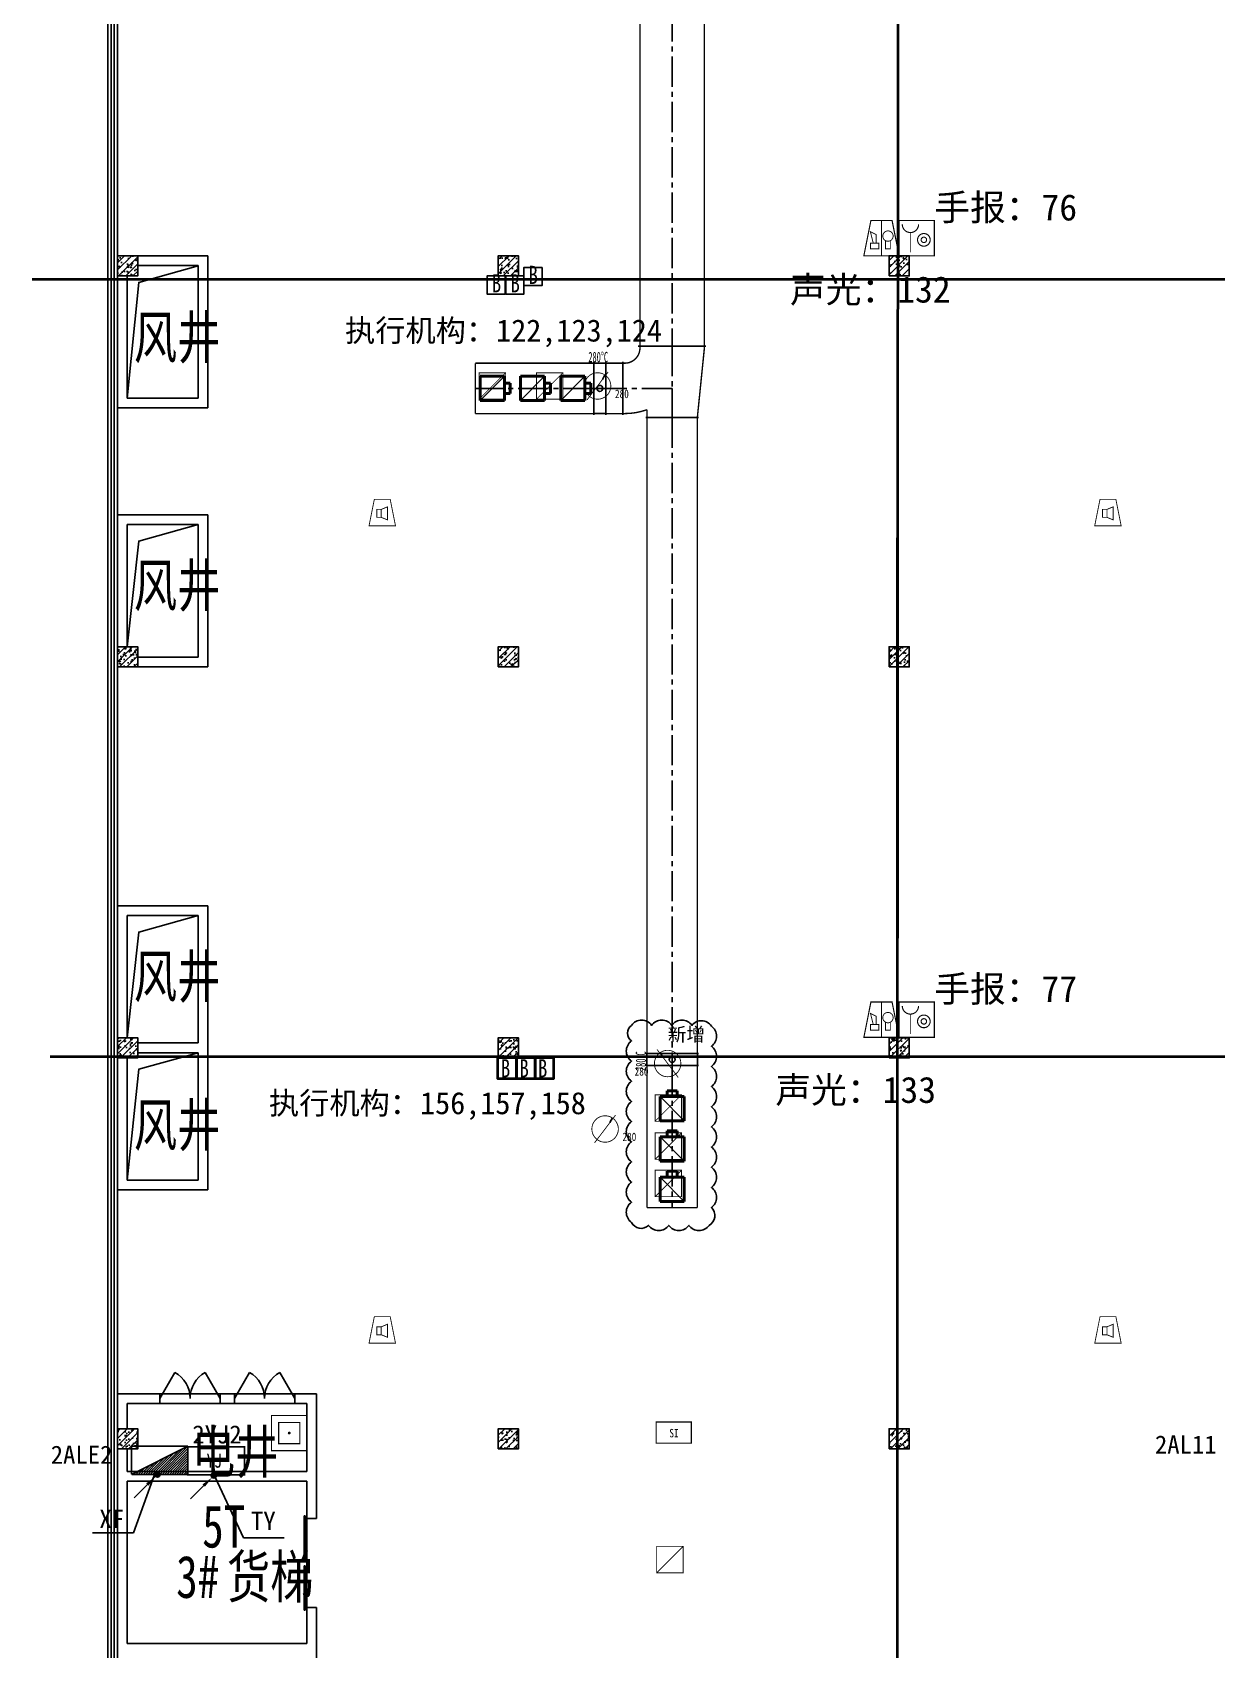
# Model space of a CAD drawing. Header units: millimetres. Extents: x -633009578 to 5705885, y -633235091 to 2571734.
# Drawn here: x 3532605 to 3562003, y 1928770 to 1968891 of the extents above; entities that cross this region are included whole.
import ezdxf

# ---------------------------------------------------------------- set-up
doc = ezdxf.new("R2010")
doc.units = ezdxf.units.MM
doc.header["$LTSCALE"] = 1000
doc.header["$MEASUREMENT"] = 0
doc.linetypes.add('CENTER2', pattern=[1.125, 0.75, -0.125, 0.125, -0.125])
doc.layers.get('0').update_dxf_attribs({"color": 9})
for name, color, linetype in [('000000000000电气', 7, 'Continuous'), ('3T_WOOD', 21, 'Continuous'), ('A-COLUM(柱)', 255, 'Continuous'), ('A-DOOR(门）', 4, 'Continuous'), ('A-F-AREA(计算)', 5, 'Continuous'), ('A-OTHER(其它)', 192, 'Continuous'), ('A-TEXT(房间)', 243, 'Continuous'), ('A-WALL(墙)', 255, 'Continuous'), ('A-WINDOW（窗）', 4, 'Continuous'), ('DUCT-排烟中心线', 5, 'CENTER2'), ('DUCT-排烟法兰', 4, 'Continuous'), ('DUCT-排烟管', 2, 'Continuous'), ('DUCT-排烟管端线', 4, 'Continuous'), ('DUCT-排烟阀门', 7, 'Continuous'), ('DUCT-排风风口', 7, 'Continuous'), ('HVAC-water Dim-SF', 241, 'Continuous'), ('电-弱电平面-箭头', 3, 'Continuous'), ('电-强电平面-标注', 3, 'Continuous'), ('设备-消防', 3, 'Continuous'), ('设备-照明', 3, 'Continuous'), ('设备-箱柜', 3, 'Continuous')]:
    doc.layers.add(name, color=color, linetype=linetype)
doc.styles.add('_TCH', font='simhei.ttf', dxfattribs={"width": 0.75, "bigfont": 'hztxt.shx'})
doc.styles.add('_THVAC_DIM', font='simhei.ttf', dxfattribs={"width": 0.8, "height": 3.5, "bigfont": 'HZTXT'})
doc.styles.add('ELEC-DIM', font='simhei.ttf')
doc.styles.add('IDQSTYLE', font='simhei.ttf', dxfattribs={"width": 0.707, "bigfont": 'hztxt.shx'})
doc.styles.add('SF', font='simhei.ttf', dxfattribs={"width": 0.75, "bigfont": '@@@hztxt.shx'})
doc.styles.get("Standard").update_dxf_attribs({"font": 'simhei.ttf', "bigfont": 'hztxt.shx'})
doc.styles.add('宋体', font='simhei.ttf')

# ---------------------------------------------------------------- blocks, each defined once
blk = doc.blocks.new('HC001303')
at = {"color": 0, "linetype": 'Continuous'}
blk.add_line((1.147673841419251, 1.538953517481514), (1.735401947549264, 2.599742189978989), dxfattribs=at)
at = {"color": 0, "linetype": 'Continuous', "const_width": 0.2}
blk.add_lwpolyline([(2.673745217742495e-14, -3.125, 0.1989123673796571), (2.209708691207992, -2.209708691207937, 0.1989123673796571), (3.125000000000028, -4.323120637516818e-16, 0.1989123673796568), (2.209708691207993, 2.209708691207993, 0.1989123673796569), (2.841876514387939e-14, 3.125, 0.1989123673796569), (-2.209708691207936, 2.209708691207994, 0.1989123673796568), (-3.124999999999972, 2.10353517373855e-15, 0.1989123673796572), (-2.209708691207937, -2.209708691207936, 0.1989123673796571)], format="xyb", close=True, dxfattribs=at)
blk.add_lwpolyline([(-2.500110713345594, -3.281016827298258), (2.47847216535268, 3.297393019579605)], dxfattribs=at)
at = {"color": 0, "style": 'IDQSTYLE', "width": 0.7}
for tag, p in [('280', (4.109408226946883, -2.854615367737885)), ('PSFHATT', (5.125000010000028, -3.281016827298258))]:
    blk.add_attdef(tag, p, '', height=2, dxfattribs=at)
blk = doc.blocks.new('HC001298')
at = {"color": 0, "linetype": 'Continuous', "const_width": 0.2}
blk.add_lwpolyline([(-3.125, 3.125), (3.125, 3.125), (3.125, -3.125), (-3.125, -3.125)], close=True, dxfattribs=at)
blk.add_lwpolyline([(-3.125, -3.125), (3.125, 3.125)], dxfattribs=at)
at = {"color": 0, "style": 'IDQSTYLE', "width": 0.7}
blk.add_attdef('PSFHATT', (5.125, -3.125), '', height=2.5, dxfattribs=at)
blk = doc.blocks.new('HC001269')
at = {"color": 0, "linetype": 'Continuous', "const_width": 0.2}
for points in [[(-3.125, -3.125), (-3.125, 3.125), (3.125, 3.125), (3.125, -3.125), (-3.125, -3.125)], [(-1.875, -1.875), (-1.875, 1.875), (1.875, 1.875), (1.875, -1.875), (-1.875, -1.875)]]:
    blk.add_lwpolyline(points, dxfattribs=at)
at = {"color": 0, "linetype": 'Continuous', "const_width": 0.25}
blk.add_lwpolyline([(-0.125, 0, 1), (0.125, 0, 1)], format="xyb", close=True, dxfattribs=at)
at = {"color": 0, "style": 'IDQSTYLE', "width": 0.7}
blk.add_attdef('PSFHATT', (5.125, -3.125), '', height=2.5, dxfattribs=at)
blk = doc.blocks.new('HC001213')
at = {"color": 0, "linetype": 'Continuous', "const_width": 0.2}
blk.add_lwpolyline([(-1.875, 3.125), (1.875, 3.125), (3.125, -3.125), (-3.125, -3.125)], close=True, dxfattribs=at)
for points in [[(-1.293653517016746, 0.7382802506738564), (-0.243653517016746, 0.7382802506738564), (-0.243653517016746, -1.136719749326144), (-1.293653517016746, -1.136719749326144), (-1.293653517016746, 0.7382802506738564)], [(-0.243653517016746, 0.7382802506738564), (1.231346482983254, 1.338280250673856), (1.231346482983254, -1.736719749326144), (-0.243653517016746, -1.136719749326144)]]:
    blk.add_lwpolyline(points, dxfattribs=at)
at = {"color": 0, "style": 'IDQSTYLE', "width": 0.7}
blk.add_attdef('PSFHATT', (5.125, -3.125), '', height=2.5, dxfattribs=at)
blk = doc.blocks.new('HC001212')
at = {"color": 0, "linetype": 'Continuous', "const_width": 0.2}
blk.add_lwpolyline([(-1.875, 3.125), (1.875, 3.125), (3.125, -3.125), (-3.125, -3.125)], close=True, dxfattribs=at)
at = {"color": 0, "linetype": 'Continuous'}
for points, const_width in [([(0, 3.125), (0, -3.125)], 0.2), ([(-1.459485991813081, -0.8805239327332393), (-1.95948599181308, 1.119476067266761), (-0.9594859918130805, 0.619476067266761), (-0.9594859918130805, -0.8805239327332393)], 0.16), ([(-1.959485991813081, -1.880523932733239), (-1.95948599181308, -0.8805239327332393), (-0.4594859918130805, -0.8805239327332393), (-0.4594859918130805, -1.880523932733239), (-1.959485991813081, -1.880523932733239)], 0.16), ([(0.7290485194275803, -0.380523932733239), (0.7290485194281489, -1.880523932733239), (1.569048519428149, -1.880523932733239), (1.569048519430491, -0.380523932733239)], 0.16)]:
    blk.add_lwpolyline(points, dxfattribs=dict(at, const_width=const_width))
at = {"color": 0, "linetype": 'Continuous', "const_width": 0.16}
blk.add_lwpolyline([(1.799048519428144, -0.2905239327332435, 0.1989123673796631), (2.068287334970649, 0.3594760672667566, 0.1989123673796631), (1.799048519428145, 1.009476067266757, 0.1989123673796404), (1.149048519428189, 1.278714882809276, 0.1989123673796654), (0.4990485194281443, 1.009476067266757, 0.198912367379653), (0.2298097038856248, 0.3594760672667572, 0.1989123673796529), (0.4990485194281444, -0.2905239327332433, 0.1989123673796571), (1.14904851942816, -0.5597627482757622, 0.1989123673796488)], format="xyb", close=True, dxfattribs=at)
at = {"color": 0, "style": 'IDQSTYLE', "width": 0.7}
blk.add_attdef('PSFHATT', (5.125, -3.125), '', height=2.5, dxfattribs=at)
blk = doc.blocks.new('HC001208')
at = {"color": 0, "linetype": 'Continuous', "const_width": 0.2}
blk.add_lwpolyline([(-3.125, 3.125), (3.125, 3.125), (3.125, -3.125), (-3.125, -3.125)], close=True, dxfattribs=at)
blk.add_lwpolyline([(-2.560875308812533, 2.421549273106315, 0.198912367379651), (-2.13910907372117, 1.40331550819771, 0.1989123673796632), (-1.120875308812534, 0.9815492731063138, 0.1989123673796561), (-0.1026415439039181, 1.403315508197666, 0.1989123673796525), (0.3191246911874668, 2.421549273106313)], format="xyb", dxfattribs=at)
at = {"color": 0, "linetype": 'Continuous', "const_width": 0.128}
blk.add_lwpolyline([(-1.120875308812544, 0.9815492731063138), (-1.120875308812535, -2.518826738720627)], dxfattribs=at)
at = {"color": 0, "linetype": 'Continuous', "const_width": 0.2}
for points in [[(2.383210274305692, -0.3093507400644881, 0.9999999999999997), (0.1432102743056918, -0.3093507400644877, 0.9999999999999999)], [(0.7832102743056915, -0.3093507400644884, 0.9999999999999994), (1.743210274305692, -0.3093507400644881, 0.9999999999999994)]]:
    blk.add_lwpolyline(points, format="xyb", close=True, dxfattribs=at)
at = {"color": 0, "style": 'IDQSTYLE', "width": 0.7}
blk.add_attdef('PSFHATT', (5.125, -3.125), '', height=2.5, dxfattribs=at)
blk = doc.blocks.new('HC001180')
at = {"color": 0, "linetype": 'Continuous', "const_width": 0.2}
blk.add_lwpolyline([(-3.125, 1.875000000000028), (3.125, 1.875000000000028), (3.125, -1.874999999999972), (-3.125, -1.874999999999972)], close=True, dxfattribs=at)
at = {"color": 0, "style": 'IDQSTYLE', "width": 0.7}
for tag, p in [('SI', (-0.7698887372055268, -0.8480397754184743)), ('PSFHATT', (5.125, -1.874999999999972))]:
    blk.add_attdef(tag, p, '', height=1.5, dxfattribs=at)
blk = doc.blocks.new('*X123')
at = {"color": 0, "linetype": 'Continuous'}
for p, q in [((236.4190509700716, 319.9990725063215), (240.5725604676919, 324.1525820039419)), ((236.8433150387835, 319.9990725063215), (241.4210886051158, 324.5768460726538)), ((237.2675791074955, 319.9990725063215), (242.2655414724513, 324.9970348712774)), ((237.6918431762074, 319.9990725063215), (242.2655414724513, 324.5727708025654)), ((238.1161072449193, 319.9990725063215), (242.2655414724513, 324.1485067338535)), ((233.4492024890881, 319.9990725063215), (234.6328635057249, 321.1827335229584)), ((233.8734665578, 319.9990725063215), (235.4813916431488, 321.6069975916703)), ((234.297730626512, 319.9990725063215), (236.3299197805727, 322.0312616603822)), ((234.7219946952239, 319.9990725063215), (237.1784479179965, 322.4555257290941)), ((235.1462587639358, 319.9990725063215), (238.0269760554204, 322.8797897978061)), ((235.5705228326477, 319.9990725063215), (238.8755041928442, 323.304053866518)), ((235.9947869013596, 319.9990725063215), (239.7240323302681, 323.7283179352299)), ((238.5403713136312, 319.9990725063215), (242.2655414724513, 323.7242426651416)), ((238.9646353823431, 319.9990725063215), (242.2655414724513, 323.2999785964296)), ((239.3888994510551, 319.9990725063215), (242.2655414724513, 322.8757145277177)), ((239.813163519767, 319.9990725063215), (242.2655414724513, 322.4514504590058)), ((240.2374275884789, 319.9990725063215), (242.2655414724513, 322.0271863902939)), ((240.6616916571909, 319.9990725063215), (242.2655414724513, 321.6029223215819)), ((241.0859557259028, 319.9990725063215), (242.2655414724513, 321.17865825287)), ((232.6006743516642, 319.9990725063215), (232.9358072308772, 320.3342053855345)), ((233.0249384203761, 319.9990725063215), (233.7843353683011, 320.7584694542464)), ((241.5102197946147, 319.9990725063215), (242.2655414724513, 320.7543941841581)), ((241.9344838633266, 319.9990725063215), (242.2655414724513, 320.3301301154461))]:
    blk.add_line(p, q, dxfattribs=at)
blk = doc.blocks.new('HC000431')
at = {"color": 0, "linetype": 'Continuous'}
blk.add_line((5, 2.5), (-5, -2.5), dxfattribs=at)
at = {"color": 0, "linetype": 'Continuous', "const_width": 0.3}
for points in [[(5, 2.5), (-5, 2.5), (-5, -2.5)], [(-5, -2.5), (5, -2.5), (5, 2.5)]]:
    blk.add_lwpolyline(points, dxfattribs=at)
at = {"color": 0, "linetype": 'Continuous'}
blk.add_blockref('*X123', (-237.2655414724513, -322.4990725063215), dxfattribs=at)
at = {"color": 0, "style": 'IDQSTYLE', "width": 0.7}
blk.add_attdef('PSFHATT', (7.000000000000028, -2.5), '', height=2.5, dxfattribs=at)
blk = doc.blocks.new('HC001536')
at = {"color": 0, "linetype": 'Continuous', "const_width": 0.3}
blk.add_lwpolyline([(5, 2.5), (-5, 2.5), (-5, -2.5), (5, -2.5)], close=True, dxfattribs=at)
at = {"color": 0, "style": 'IDQSTYLE', "width": 0.7}
for tag, p in [('AW', (-1.708333333333333, -1.25)), ('PSFHATT', (7, -2.5))]:
    blk.add_attdef(tag, p, '', height=2.5, dxfattribs=at)
blk = doc.blocks.new('*X126')
at = {"color": 0, "linetype": 'Continuous'}
for p, q in [((192.590110055903, 446.7242872143482), (193.9264208598343, 448.0605980182795)), ((192.6512440212146, 447.2096852483717), (193.4410228258108, 447.9994640529679)), ((192.666080612941, 446.3759937026742), (194.2747143715083, 447.9846274612416)), ((192.8122309321682, 446.0978799531896), (194.552828120993, 447.8384771420143)), ((193.0126674313866, 445.874052383696), (194.7766556904866, 447.6380406427959)), ((193.2651240367983, 445.7022449203958), (194.9484631537868, 447.3855840373842)), ((193.5780466605768, 445.5909034754624), (195.0598045987202, 447.0726614136058)), ((193.9838870800477, 445.5724798262212), (195.0782282479613, 446.6668209941349))]:
    blk.add_line(p, q, dxfattribs=at)
blk = doc.blocks.new('HC001447')
at = {"color": 0, "linetype": 'Continuous'}
blk.add_line((-5.469508829517324, -5.531426259851287), (-2.364015929042509, -2.356448738054951), dxfattribs=at)
blk.add_lwpolyline([(-2.364015929042509, -2.356448738054951, 0.8, 0, 0), (-0.4121164681388194, -0.4698776614111466, 0, 0, 0)], format="xyseb", dxfattribs=at)
blk.add_circle((0, 0), 0.625, dxfattribs=at)
at = {"color": 0, "linetype": 'Continuous', "xscale": 0.5, "yscale": 0.5, "zscale": 0.5}
blk.add_blockref('*X126', (-96.91845018383214, -223.4069038532592), dxfattribs=at)
at = {"color": 0, "style": 'IDQSTYLE', "width": 0.7}
blk.add_attdef('PSFHATT', (2.62500001, -5.531426259851287), '', height=2.5, dxfattribs=at)
blk = doc.blocks.new('$DorLib2D$00000231')
at = {"color": 0}
for p, q in [((-0.4999999999999947, 7.105427357601002e-15), (-0.2500000000000284, 0.4330127018921708)), ((0.5000000000000053, 7.105427357601002e-15), (0.250000000000032, 0.4330127018921708))]:
    blk.add_line(p, q, dxfattribs=at)
for centre, radius, start, end in [((-0.4999999999996803, 3.055333763768431e-13), 0.499999999999681, 0, 59.99999999996344), ((0.5000000000000426, -2.486899575160351e-14), 0.4999999999999835, 120.0000000000366, 180)]:
    blk.add_arc(centre, radius, start, end, dxfattribs=at)
blk = doc.blocks.new('$DORLIB2D$00000127')
at = {"color": 0}
for points in [[(-0.5333333333328483, 0.7948983154366971), (-0.5333333333328483, 0.690405644187237)], [(-0.03333333333284827, 0.7948983154366971), (-0.5333333333328483, 0.7948983154366971)], [(-0.03333333333284827, 0.7948983154366971), (-0.03333333333284827, 0.690405644187237)], [(0.5333333333328483, 0.7948983154366971), (0.03333333333284827, 0.7948983154366971)], [(0.03333333333284827, 0.7948983154366971), (0.03333333333284827, 0.690405644187237)], [(0.5333333333328483, 0.7948983154366971), (0.5333333333328483, 0.690405644187237)], [(-0.03333333333284827, 0.690405644187237), (-0.5333333333328483, 0.690405644187237)], [(0.5333333333328483, 0.690405644187237), (0.03333333333284827, 0.690405644187237)], [(0.5, 0.4999999999999858), (-0.5, 0.4999999999999858)]]:
    blk.add_lwpolyline(points, dxfattribs=at)
blk = doc.blocks.new('_FZH')
h = blk.add_hatch()
h.set_pattern_fill('钢筋混凝土', color=256, scale=0.1, style=0)
h.set_pattern_definition([(45, (0, 0), (-0.1767766952966369, 0.1767766952966369), []), (50, (0, 0), (0.7172601826007535, -0.06275213498259512), [0.07500000000000001, -0.8250000000000001]), (355, (0, 0), (-0.138751333613, 0.7521921337000119), [0.06, -0.66]), (100.4514, (0.05977168000000001, -0.00522934), (0.5785093817140216, 0.6894395420609536), [0.06374019, -0.701142112]), (46.1842, (0, 0.2), (1.067241048625645, -0.1655190143290181), [0.1125, -1.2375]), (96.6356, (0.088936745, 0.186206693), (0.9346627055487033, 0.9741178709004418), [0.095610288, -1.051713]), (351.1842, (0, 0.2), (0.9346619451336272, 0.9741186009253247), [0.09000000000000001, -0.9900000000000001]), (21, (0.1, 0.15), (0.5969070521184617, -0.4026188906653388), [0.07500000000000001, -0.8250000000000001]), (326, (0.1, 0.15), (0.2433153319215824, 0.7251500450468529), [0.06, -0.66]), (71.4514, (0.149742233, 0.116448394), (0.84022262858149, 0.3225304967099524), [0.06374019, -0.701142112]), (37.50000000000001, (0, 0), (0.01215985531729062, 0.3328938538313115), [0, -0.652, 0, -0.67, 0, -0.6625000000000001]), (7.499999999999999, (0, 0), (0.2630695374421486, 0.3944117118823603), [0, -0.382, 0, -0.637, 0, -0.2525]), (-32.5, (-0.223, 0), (0.533822436172409, -0.02255487173437976), [0, -0.25, 0, -0.78, 0, -1.035]), (-42.5, (-0.323, 0), (0.5831861693423862, 0.1001049823323177), [0, -0.325, 0, -0.518, 0, -0.735])])
h.paths.add_polyline_path([(-0.5, -0.5), (0.5, -0.5), (0.5, 0.5), (-0.5, 0.5)])
blk.add_lwpolyline([(-0.5, -0.5), (0.5, -0.5), (0.5, 0.5), (-0.5, 0.5)], close=True)
blk = doc.blocks.new('$TCHSYS$WIN2D')
for p, q in [((-0.5, 0.5), (0.5, 0.5)), ((0.5, 0.1666666666666666), (-0.5, 0.1666666666666666)), ((0.5, -0.1666666666666667), (-0.5, -0.1666666666666667)), ((-0.4999999999999999, -0.5), (0.5, -0.5))]:
    blk.add_line(p, q)
blk = doc.blocks.new('00000594Cent')
at = {"lineweight": -2}
blk.add_line((-218.75, 1.4210854715202e-14), (218.75, 1.4210854715202e-14), dxfattribs=at)
at = {"color": 0, "linetype": 'ByBlock', "lineweight": -2}
blk.add_circle((0, 1.4210854715202e-14), 125, dxfattribs=at)
blk = doc.blocks.new('00000594Body')
at = {"color": 0, "linetype": 'ByBlock', "lineweight": -2}
for p, q in [((-250, -500), (-249.9999999999964, 500)), ((250, 500), (-250, 500)), ((250, -500), (250.0000000000036, 500)), ((-250, -500), (250, -500))]:
    blk.add_line(p, q, dxfattribs=at)
blk = doc.blocks.new('$风口$00000116')
blk.add_line((-100, 100), (100, -100))
at = {"lineweight": 40}
for p, q in [((100, 100), (-100, 100)), ((-100, 100), (-100, -100)), ((100, -100), (100, 100)), ((-100, -100), (100, -100)), ((-41.83000000000175, -100), (-41.83000000000175, -148.9999999999982)), ((41.83000000000175, -148.9999999999982), (41.83000000000175, -100)), ((-41.83000000000175, -148.9999999999982), (41.83000000000175, -148.9999999999982))]:
    blk.add_line(p, q, dxfattribs=at)

msp = doc.modelspace()

# ---------------------------------------------------------------- linework, layer by layer
at = {"layer": '000000000000电气', "color": 2, "lineweight": 35}
for p, q in [((3554100.915038298, 1994317.573066907), (3554075.58762985, 1938617.363417629)), ((3532604.975974375, 1962764.457566041), (3598960.964854086, 1962764.457566041)), ((3533050.317977278, 1943487.510883049), (3588673, 1943487.510883049)), ((3554075.58762985, 1938617.363417629), (3554075.58762985, 1918768.732093124))]:
    msp.add_line(p, q, dxfattribs=at)
at = {"layer": '000000000000电气', "color": 4, "lineweight": 35}
msp.add_line((3554075.58762985, 1956349.922334943), (3554075.58762985, 1940295.761971224), dxfattribs=at)
at = {"layer": '000000000000电气', "color": 1, "lineweight": 35}
for points in [[(3544162.455488249, 1943456.517791389), (3544622.793514043, 1943456.517791389), (3544622.793514043, 1942928.175284512), (3544162.455488249, 1942928.175284512)], [(3544622.793514043, 1943456.517791389), (3545083.131539837, 1943456.517791389), (3545083.131539837, 1942928.175284512), (3544622.793514043, 1942928.175284512)], [(3545083.131539837, 1943456.517791389), (3545543.469565632, 1943456.517791389), (3545543.469565632, 1942928.175284512), (3545083.131539837, 1942928.175284512)]]:
    msp.add_lwpolyline(points, close=True, dxfattribs=at)
at = {"layer": '3T_WOOD'}
msp.add_lwpolyline([(3536959.99403177, 1963349.596922462), (3534719.994031749, 1963349.596922424)], dxfattribs=at)
at = {"layer": 'A-DOOR(门）'}
for p, q in [((3537269.994031803, 1935119.596922424), (3535769.994031803, 1935119.596922424)), ((3539119.994031774, 1935119.596922424), (3537619.994031774, 1935119.596922424)), ((3537269.994031803, 1934879.596922424), (3535769.994031803, 1934879.596922424)), ((3539119.994031774, 1934879.596922424), (3537619.994031774, 1934879.596922424))]:
    msp.add_line(p, q, dxfattribs=at)
at = {"layer": 'A-F-AREA(计算)'}
msp.add_lwpolyline([(3534479.971570265, 1991839.59697076), (3668759.971570265, 1991839.59697076), (3668759.971570265, 1855759.59697076), (3534479.971570265, 1855759.59697076)], close=True, dxfattribs=at)
at = {"layer": 'A-OTHER(其它)'}
for points in [[(3534959.994031688, 1959819.596922151), (3535245.924331985, 1962689.748718467), (3536719.994031774, 1963099.59692242)], [(3534959.994031688, 1953649.596922453), (3535245.924331985, 1956269.748718478), (3536719.994031774, 1956679.596922431)], [(3534959.994031688, 1943949.596922453), (3535245.924331985, 1946569.748718478), (3536719.994031774, 1946979.596922431)], [(3534959.994031697, 1940419.596922328), (3535245.924331528, 1943169.748718509), (3536719.994031317, 1943579.596922462)]]:
    msp.add_lwpolyline(points, dxfattribs=at)
at = {"layer": 'A-WALL(墙)'}
for p, q in [((3536959.994031661, 1963349.596922462), (3535219.994031977, 1963349.596922483)), ((3536959.99403166, 1959579.596922344), (3536959.994031661, 1963349.596922462)), ((3534719.99403165, 1959579.596922344), (3534719.994031677, 1962849.596922453)), ((3534959.994031796, 1959819.596922341), (3534959.994031713, 1962849.596922453)), ((3536719.994031664, 1963109.596922462), (3535219.994031977, 1963109.596922372)), ((3536719.994031663, 1959819.596922341), (3536719.994031664, 1963109.596922462)), ((3536959.99403166, 1959579.596922344), (3534719.99403165, 1959579.596922344)), ((3536719.994031663, 1959819.596922341), (3534959.994031796, 1959819.596922341)), ((3534719.99403173, 1956919.596922379), (3534719.994031739, 1953649.596922453)), ((3536959.994031738, 1956919.596922379), (3534719.99403173, 1956919.596922379)), ((3536959.994031738, 1956919.596922379), (3536959.994031738, 1953149.596922356)), ((3534959.994031733, 1956679.596922382), (3534959.994031793, 1953649.596922453)), ((3536719.99403174, 1956679.596922382), (3534959.994031733, 1956679.596922382)), ((3536719.99403174, 1956679.596922382), (3536719.994031741, 1953389.596922586)), ((3536719.994031741, 1953389.596922586), (3535219.994031977, 1953389.596922351)), ((3536959.994031738, 1953149.596922356), (3535219.994031977, 1953149.596922247)), ((3534719.994031732, 1947219.596922261), (3534719.994031793, 1943949.596922452)), ((3536959.994031765, 1947219.596922261), (3534719.994031732, 1947219.596922261)), ((3536959.994031765, 1947219.596922261), (3536959.994031749, 1943699.596922446)), ((3534959.994031735, 1946979.596922264), (3534959.994031687, 1943949.596922453)), ((3536719.994031619, 1946979.596922264), (3534959.994031735, 1946979.596922264)), ((3536719.994031619, 1946979.596922264), (3536719.994031619, 1943819.596922372)), ((3536719.994031619, 1943819.596922372), (3535219.994031977, 1943819.596922297)), ((3536719.994031758, 1943579.596922375), (3535219.994031977, 1943579.596922366)), ((3536719.994031758, 1943579.596922375), (3536719.994031758, 1940419.596922449)), ((3536959.994031749, 1943699.596922446), (3536959.994031756, 1940179.596922452)), ((3534719.994031764, 1943449.596922453), (3534719.994031724, 1940179.596922452)), ((3534959.994031686, 1943449.596922453), (3534959.994031724, 1940419.596922449)), ((3536719.994031758, 1940419.596922449), (3534959.994031724, 1940419.596922449)), ((3536959.994031756, 1940179.596922452), (3534719.994031724, 1940179.596922452)), ((3534719.994031539, 1934249.596922453), (3534719.994031566, 1935119.59692251)), ((3535769.994031997, 1935119.596922506), (3534719.994031566, 1935119.59692251)), ((3535769.994031996, 1934879.596922522), (3535769.994031997, 1935119.596922506)), ((3537619.994031996, 1935119.596922506), (3537269.994031996, 1935119.596922506)), ((3537269.994031996, 1935119.596922506), (3537269.994031997, 1934879.596922522)), ((3537619.994031996, 1934879.596922522), (3537619.994031996, 1935119.596922506)), ((3539659.994031864, 1935119.59692251), (3539119.994031997, 1935119.596922506)), ((3539119.994031997, 1935119.596922506), (3539119.994031996, 1934879.596922522)), ((3539659.994032043, 1933069.596923123), (3539659.994031864, 1935119.59692251)), ((3534959.994031557, 1934249.596922453), (3534959.994031566, 1934879.596922418)), ((3534959.994031566, 1934879.596922418), (3535769.994031996, 1934879.596922522)), ((3537269.994031997, 1934879.596922522), (3537619.994031996, 1934879.596922522)), ((3539119.994031996, 1934879.596922522), (3539419.99403203, 1934879.596922418)), ((3539419.99403203, 1933189.596923184), (3539419.99403203, 1934879.596922418)), ((3534719.994031809, 1933069.596923123), (3534719.994031723, 1933749.596922452)), ((3534959.994031903, 1933189.596923184), (3534959.994031852, 1933749.596922453)), ((3534719.994031809, 1928799.596922624), (3534719.994031809, 1933069.596923123)), ((3539419.99403203, 1933189.596923184), (3534959.994031903, 1933189.596923184)), ((3539659.994031999, 1932019.596922107), (3539659.994032043, 1933069.596923123)), ((3534959.994031793, 1928919.596922661), (3534959.994031793, 1932949.596923117)), ((3539419.994032027, 1932949.596923117), (3534959.994031793, 1932949.596923117)), ((3539419.994032027, 1932949.596923117), (3539419.994032075, 1932019.596922107)), ((3539419.994032075, 1932019.596922107), (3539659.994031999, 1932019.596922107)), ((3539659.994032, 1929819.596922615), (3539419.994032076, 1929819.596922615)), ((3539419.994032076, 1929819.596922615), (3539419.994032028, 1928919.596922661)), ((3539659.994032044, 1928799.596922624), (3539659.994032, 1929819.596922615)), ((3534719.994031809, 1924399.596922424), (3534719.994031809, 1928799.596922624)), ((3539419.994032028, 1928919.596922661), (3534959.994031793, 1928919.596922661)), ((3539659.994032, 1927779.596922615), (3539659.994032044, 1928799.596922624))]:
    msp.add_line(p, q, dxfattribs=at)
at = {"layer": 'DUCT-排烟中心线', "color": 8}
for p, q in [((3548486.653914093, 1973916.778109611), (3548486.653914093, 1961109.551694333)), ((3548486.653914093, 1961109.351694333), (3548486.653914093, 1960059.351694333)), ((3546541.753386114, 1960059.351694333), (3543601.296427119, 1960059.351694333)), ((3547261.453914092, 1960059.351694333), (3546842.153386115, 1960059.351694333)), ((3548486.653914093, 1960059.351694333), (3547261.653914093, 1960059.351694333)), ((3548486.653914093, 1960059.351694333), (3548486.653914093, 1959334.351694333)), ((3548486.653914093, 1959334.151694333), (3548486.653914093, 1943560.083555145)), ((3548486.653914093, 1943259.683555145), (3548486.653914093, 1939732.97920342))]:
    msp.add_line(p, q, dxfattribs=at)
at = {"layer": 'DUCT-排烟法兰', "color": 8}
for p, q in [((3549326.653914093, 1961109.451694333), (3547646.653914093, 1961109.451694333)), ((3546541.853386115, 1959404.351694333), (3546541.853386115, 1960714.351694333)), ((3546842.053386115, 1959404.351694333), (3546842.053386115, 1960714.351694333)), ((3547261.553914092, 1960714.351694333), (3547261.553914092, 1959404.351694333)), ((3547831.653914093, 1959334.251694333), (3549141.653914093, 1959334.251694333)), ((3549141.653914093, 1943559.983555145), (3547831.653914093, 1943559.983555145)), ((3549141.653914093, 1943259.783555145), (3547831.653914093, 1943259.783555145))]:
    msp.add_line(p, q, dxfattribs=at)
at = {"layer": 'DUCT-排烟管', "color": 8, "const_width": 35}
for points in [[(3547686.653914093, 1973916.778109611), (3547686.653914093, 1961109.551694333)], [(3549286.653914093, 1961109.551694333), (3549286.653914093, 1973916.778109611)], [(3547686.653914093, 1961109.351694333), (3547686.653914093, 1961059.351694333)], [(3549111.653914093, 1959334.351694333), (3549286.653914093, 1961059.351694333)], [(3549286.653914093, 1961059.351694333), (3549286.653914093, 1961109.351694333)], [(3546541.753386114, 1960684.351694333), (3543601.296427119, 1960684.351694333)], [(3543601.296427119, 1960684.351694333), (3543601.296427119, 1959434.351694333)], [(3546541.953386114, 1960684.351694333), (3546841.953386114, 1960684.351694333)], [(3547261.453914092, 1960684.351694333), (3546842.153386115, 1960684.351694333)], [(3547311.653914093, 1960684.351694333), (3547261.653914093, 1960684.351694333)], [(3547861.653914093, 1959530.258825995), (3547861.653914093, 1959334.351694333)], [(3543601.296427119, 1959434.351694333), (3546541.753386114, 1959434.351694333)], [(3546841.953386114, 1959434.351694333), (3546541.953386114, 1959434.351694333)], [(3546842.153386115, 1959434.351694333), (3547261.453914092, 1959434.351694333)], [(3547261.653914093, 1959434.351694333), (3547311.653914093, 1959434.351694333)], [(3547861.653914093, 1959334.151694333), (3547861.653914093, 1943560.083555145)], [(3549111.653914093, 1943560.083555145), (3549111.653914093, 1959334.151694333)], [(3547861.653914093, 1943259.883555145), (3547861.653914093, 1943559.883555145)], [(3549111.653914093, 1943559.883555145), (3549111.653914093, 1943259.883555145)], [(3547861.653914093, 1943259.683555145), (3547861.653914093, 1939732.97920342)], [(3549111.653914093, 1939732.97920342), (3549111.653914093, 1943259.683555145)], [(3547861.653914093, 1939732.97920342), (3549111.653914093, 1939732.97920342)]]:
    msp.add_lwpolyline(points, dxfattribs=at)
for points in [[(3547311.653914093, 1960684.351694333, 0.414213562373095), (3547686.653914093, 1961059.351694333)], [(3547311.653914093, 1959434.351694333, 0.08653540273371557), (3547861.653914093, 1959530.258825995)]]:
    msp.add_lwpolyline(points, format="xyb", dxfattribs=at)
at = {"layer": 'DUCT-排烟管端线', "color": 8}
for p, q in [((3547686.653914093, 1961109.551694333), (3549286.653914093, 1961109.551694333)), ((3549286.653914093, 1961109.351694333), (3547686.653914093, 1961109.351694333)), ((3546541.753386114, 1959434.351694333), (3546541.753386114, 1960684.351694333)), ((3546541.953386114, 1960684.351694333), (3546541.953386114, 1959434.351694333)), ((3546841.953386114, 1960684.351694333), (3546841.953386114, 1959434.351694333)), ((3546842.153386115, 1960684.351694333), (3546842.153386115, 1959434.351694333)), ((3547261.453914092, 1959434.351694333), (3547261.453914092, 1960684.351694333)), ((3547261.653914093, 1960684.351694333), (3547261.653914093, 1959434.351694333)), ((3547861.653914093, 1959334.351694333), (3549111.653914093, 1959334.351694333)), ((3549111.653914093, 1959334.151694333), (3547861.653914093, 1959334.151694333)), ((3547861.653914093, 1943560.083555145), (3549111.653914093, 1943560.083555145)), ((3549111.653914093, 1943559.883555145), (3547861.653914093, 1943559.883555145)), ((3549111.653914093, 1943259.883555145), (3547861.653914093, 1943259.883555145)), ((3549111.653914093, 1943259.683555145), (3547861.653914093, 1943259.683555145))]:
    msp.add_line(p, q, dxfattribs=at)
at = {"layer": 'HVAC-water Dim-SF', "color": 8, "linetype": 'Continuous', "elevation": -5600}
for points in [[(3544344.761070884, 1962849.434168657), (3543894.761070884, 1962849.434168657), (3543894.761070884, 1962399.434168657), (3544344.761070884, 1962399.434168657)], [(3544808.738210411, 1962849.434168657), (3544358.738210411, 1962849.434168657), (3544358.738210411, 1962399.434168657), (3544808.738210411, 1962399.434168657)], [(3545256.836833252, 1963058.352282408), (3544806.836833252, 1963058.352282408), (3544806.836833252, 1962608.352282408), (3545256.836833252, 1962608.352282408)]]:
    msp.add_lwpolyline(points, close=True, dxfattribs=at)
at = {"layer": '电-强电平面-标注'}
for p, q in [((3535630.26213638, 1933087.583875537), (3535113.716912826, 1931666.517346334)), ((3537146.243127703, 1933046.064848841), (3537846.782185672, 1931545.934458442)), ((3534101.058684978, 1931666.517346334), (3535113.716912826, 1931666.517346334)), ((3537846.782185672, 1931545.934458442), (3538859.44041352, 1931545.934458442))]:
    msp.add_line(p, q, dxfattribs=at)
at = {"layer": '设备-照明', "color": 6}
msp.add_lwpolyline([(3547478.018153701, 1944256.478822456, -0.5206), (3547978.018153701, 1944256.478822456, -0.5206), (3548478.018153701, 1944256.478822456, -0.5206), (3548978.018153701, 1944256.478822456, -0.5206), (3549459.574837403, 1944238.035506158, -0.5206), (3549459.574837403, 1943738.035506158, -0.5206), (3549459.574837403, 1943238.035506158, -0.5206), (3549459.574837403, 1942738.035506158, -0.5206), (3549459.574837403, 1942238.035506158, -0.5206), (3549459.574837403, 1941738.035506158, -0.5206), (3549459.574837403, 1941238.035506158, -0.5206), (3549459.574837403, 1940738.035506158, -0.5206), (3549459.574837403, 1940238.035506158, -0.5206), (3549459.574837403, 1939738.035506158, -0.5206), (3549402.529126883, 1939295.081216677, -0.5206), (3548902.529126883, 1939295.081216677, -0.5206), (3548402.529126883, 1939295.081216677, -0.5206), (3547902.529126883, 1939295.081216677, -0.5206), (3547478.018153701, 1939370.570243495, -0.5206), (3547478.018153701, 1939870.570243495, -0.5206), (3547478.018153701, 1940370.570243495, -0.5206), (3547478.018153701, 1940870.570243495, -0.5206), (3547478.018153701, 1941370.570243495, -0.5206), (3547478.018153701, 1941870.570243495, -0.5206), (3547478.018153701, 1942370.570243495, -0.5206), (3547478.018153701, 1942870.570243495, -0.5206), (3547478.018153701, 1943370.570243495, -0.5206), (3547478.018153701, 1943870.570243495, -0.5206), (3547478.018153701, 1944256.478822456, -0.5206)], format="xyb", close=True, dxfattribs=at)

# ---------------------------------------------------------------- block references
at = {"layer": 'A-COLUM(柱)', "xscale": 500, "yscale": 500, "zscale": 500}
for p in [(3534969.994031749, 1963099.596922424), (3544419.994031749, 1963099.596922424), (3554119.994031749, 1963099.596922424), (3534969.994031765, 1953399.596922424), (3544419.994031765, 1953399.596922424), (3554119.994031749, 1953399.596922424), (3534969.994031765, 1943699.596922424), (3544419.994031765, 1943699.596922424), (3554119.994031749, 1943699.596922424), (3534969.994031749, 1933999.596922424), (3544419.994031749, 1933999.596922424), (3554119.994031749, 1933999.596922424)]:
    msp.add_blockref('_FZH', p, dxfattribs=at)
at = {"layer": 'A-DOOR(门）', "extrusion": (0, 0, -1), "xscale": -1500, "yscale": 1500, "zscale": 1500}
for p in [(-3536519.994031803, 1934999.596922424), (-3538369.994031774, 1934999.596922424)]:
    msp.add_blockref('$DorLib2D$00000231', p, dxfattribs=at)
at = {"layer": 'A-DOOR(门）', "extrusion": (0, 0, -1), "xscale": 2200, "yscale": 240, "zscale": 2200, "rotation": 269.9999999999876}
msp.add_blockref('$DORLIB2D$00000127', (-3539539.994032043, 1930919.596922352), dxfattribs=at)
at = {"layer": 'A-WINDOW（窗）', "extrusion": (0, 0, -1), "xscale": 52000, "yscale": 240, "zscale": 52000, "rotation": 90.00000000000001}
msp.add_blockref('$TCHSYS$WIN2D', (-3534599.994031749, 1951299.596922467), dxfattribs=at)
at = {"layer": 'DUCT-排烟阀门', "color": 8, "xscale": 0.6}
for name, yscale in [('00000594Body', 1.25), ('00000594Cent', 0.6)]:
    msp.add_blockref(name, (3546691.953386114, 1960059.351694333, 3000), dxfattribs=dict(at, yscale=yscale))
at = {"layer": 'DUCT-排烟阀门', "color": 8, "xscale": 0.6, "rotation": 270}
for name, yscale in [('00000594Body', 1.25), ('00000594Cent', 0.6)]:
    msp.add_blockref(name, (3548486.653914093, 1943409.883555145, 3000), dxfattribs=dict(at, yscale=yscale))
at = {"layer": 'DUCT-排风风口', "color": 8, "xscale": 3, "yscale": 3}
for p, rotation in [((3544021.341821707, 1960059.351694333, 2600), 90), ((3545021.341821707, 1960059.351694333, 2600), 90), ((3546021.341821707, 1960059.351694333, 2600), 90), ((3548486.653914093, 1942189.921612251, 2600), 180), ((3548486.653914093, 1941189.921612251, 2600), 180), ((3548486.653914093, 1940189.921612251, 2600), 180)]:
    msp.add_blockref('$风口$00000116', p, dxfattribs=dict(at, rotation=rotation))
at = {"layer": '电-弱电平面-箭头', "color": 4, "xscale": 105, "yscale": 105, "zscale": 105}
for p in [(3535709.487315208, 1933115.824714482), (3537109, 1933089.596923096)]:
    msp.add_blockref('HC001447', p, dxfattribs=at)
at = {"layer": '设备-消防'}
for name, p, xscale, yscale, zscale in [('HC001212', (3553682.494031748, 1963787.096922424), 140, 140, 140), ('HC001208', (3554557.494031748, 1963787.096922424), 140, 140, 140), ('HC001298', (3544024.189930499, 1960118.829688214, 2600), 105, 105, 105), ('HC001298', (3545447.5, 1960118.829688214, 2600), 105, 105, 105), ('HC001213', (3541291, 1956979.403077577), 105, 105, 105), ('HC001213', (3559304, 1956979.403077577), 105, 105, 105), ('HC001212', (3553682.494031748, 1944399.096922424), 140, 140, 140), ('HC001208', (3554557.494031748, 1944399.096922424), 140, 140, 140), ('HC001213', (3541291, 1936701.403077577), 105, 105, 105), ('HC001213', (3559304, 1936701.403077577), 105, 105, 105), ('HC001269', (3538981.500000087, 1934142.5), 140, 140, 140)]:
    msp.add_blockref(name, p, dxfattribs=dict(at, xscale=xscale, yscale=yscale, zscale=zscale))
ref = msp.add_blockref('HC001303', (3546636.301494896, 1960118.829688214, 3000), dxfattribs=dict(at, xscale=105, yscale=105, zscale=105))
ref.add_attrib('280', '280', (3547067.789358726, 1959819.095074601, 3000), dxfattribs={"layer": '0', "color": 0, "height": 210, "width": 0.8})
ref = msp.add_blockref('HC001303', (3548374.458076577, 1943310.267967395, 3000), dxfattribs=dict(at, xscale=-105, yscale=105, zscale=105))
ref.add_attrib('280', '280', (3547555.745110428, 1943010.533353782, 3000), dxfattribs={"layer": '0', "color": 0, "height": 210, "width": 0.8})
at = {"layer": '设备-消防', "xscale": -105, "yscale": 105, "zscale": 105, "rotation": 270}
for p in [(3548391.312315864, 1942205.667369391, 2600), (3548391.312315864, 1941261.35729989, 2600), (3548391.312315864, 1940334.848197071, 2600)]:
    msp.add_blockref('HC001298', p, dxfattribs=at)
at = {"layer": '设备-消防', "color": 8}
ref = msp.add_blockref('HC001303', (3546822.301494896, 1941686.051846186, 3000), dxfattribs=dict(at, xscale=105, yscale=105, zscale=105))
ref.add_attrib('280', '280', (3547253.789358726, 1941386.317232573, 3000), dxfattribs={"layer": '0', "color": 0, "height": 210, "width": 0.8})
at = {"layer": '设备-消防'}
ref = msp.add_blockref('HC001180', (3548524.782999516, 1934154.617300941), dxfattribs=dict(at, xscale=140, yscale=140, zscale=140))
ref.add_attrib('SI', 'SI', (3548416.998576308, 1934035.891732383), dxfattribs={"layer": '0', "color": 0, "height": 210, "width": 0.8})
at = {"layer": '设备-消防', "color": 8, "xscale": 105, "yscale": 105, "zscale": 105}
msp.add_blockref('HC001298', (3548431.002022862, 1931004, 2600), dxfattribs=at)
at = {"layer": '设备-箱柜', "xscale": 140, "yscale": 140, "zscale": 140}
msp.add_blockref('HC000431', (3535768.599015574, 1933465.824712995), dxfattribs=at)
at = {"layer": '设备-箱柜'}
ref = msp.add_blockref('HC001536', (3537168.599015574, 1933453.631615371), dxfattribs=dict(at, xscale=-140, yscale=140, zscale=140, rotation=180))
ref.add_attrib('AW', 'YJ', (3536929.432348907, 1933284.600237472), dxfattribs={"layer": '0', "color": 0, "height": 350, "width": 0.8})

# ---------------------------------------------------------------- texts
at = {"layer": '000000000000电气', "color": 2, "lineweight": 35, "style": '宋体'}
for s, p in [('手报：76', (3554994.994031748, 1964224.596922424)), ('手报：77', (3554994.994031748, 1944836.596922424))]:
    msp.add_text(s, height=650, dxfattribs=at).set_placement(p)
at = {"layer": '000000000000电气', "color": 5, "lineweight": 35, "style": '宋体'}
for s, p in [('声光：132', (3551412.762457374, 1962187.161577299)), ('声光：133', (3551050.7006173, 1942332.328425997))]:
    msp.add_text(s, height=650, dxfattribs=at).set_placement(p)
at = {"layer": '000000000000电气', "color": 20, "lineweight": 35, "true_color": 0xff5500, "style": '宋体'}
for s, p in [('执行机构：122,123,124', (3540366.652373652, 1961220.227961719)), ('执行机构：156,157,158', (3538477.608995262, 1942053.163811972))]:
    msp.add_text(s, height=550, dxfattribs=at).set_placement(p)
at = {"layer": 'A-TEXT(房间)', "style": '_TCH', "width": 0.75}
for s, p in [('风井', (3535125.017816475, 1960801.051214125)), ('风井', (3535125.017816475, 1954648.142630661)), ('风井', (3535125.017816475, 1944948.142630661)), ('风井', (3535125.017816475, 1941261.655859838)), ('电井', (3536563.903848018, 1933153.361021327)), ('5T', (3536821.483679112, 1931302.55091071)), ('3#', (3536175.243043799, 1930053.260307912)), ('货梯', (3537435.243043799, 1930053.260307912))]:
    msp.add_text(s, height=1050, dxfattribs=at).set_placement(p)
at = {"layer": 'DUCT-排烟阀门', "color": 8, "style": '_THVAC_DIM', "width": 0.5647058823529412}
msp.add_text('280%%dC', height=255, dxfattribs=at).set_placement((3546407.381957544, 1960709.351694333, 3000))
msp.add_text('280%%dC', height=255, rotation=90, dxfattribs=at).set_placement((3547836.653914093, 1943125.312126573, 3000))
at = {"layer": 'HVAC-water Dim-SF', "color": 8, "linetype": 'Continuous', "style": 'SF', "width": 0.75}
for p in [(3544011.668783448, 1962440.308381424), (3544475.645922975, 1962440.308381424), (3544923.744545816, 1962649.226495175)]:
    msp.add_text('B', height=450, dxfattribs=at).set_placement(p)
at = {"layer": 'HVAC-water Dim-SF', "linetype": 'Continuous', "style": 'SF', "width": 0.75}
for p in [(3544237.341152069, 1942966.671944808, 5600), (3544697.679177863, 1942966.671944808, 5600), (3545158.017203657, 1942966.671944808, 5600)]:
    msp.add_text('B', height=450, dxfattribs=at).set_placement(p)
at = {"layer": '电-强电平面-标注', "style": 'ELEC-DIM'}
for s, height, p in [('2YJ2', 450, (3536576.988685501, 1933885.264815708)), ('2AL11', 450, (3560469.648015719, 1933633.499999746)), ('2ALE2', 450, (3533061.948141781, 1933381.207898446)), ('XF', 453.1645569620252, (3534267.139974006, 1931786.202932111)), ('TY', 453.1645569620252, (3538029.060666687, 1931735.807876164))]:
    msp.add_text(s, height=height, dxfattribs=at).set_placement(p)
at = {"layer": '设备-照明', "color": 6, "style": 'ELEC-DIM'}
msp.add_text('新增', height=339.8734177215189, dxfattribs=at).set_placement((3548375.464301697, 1943862.525476587))

doc.saveas('drawing.dxf')
